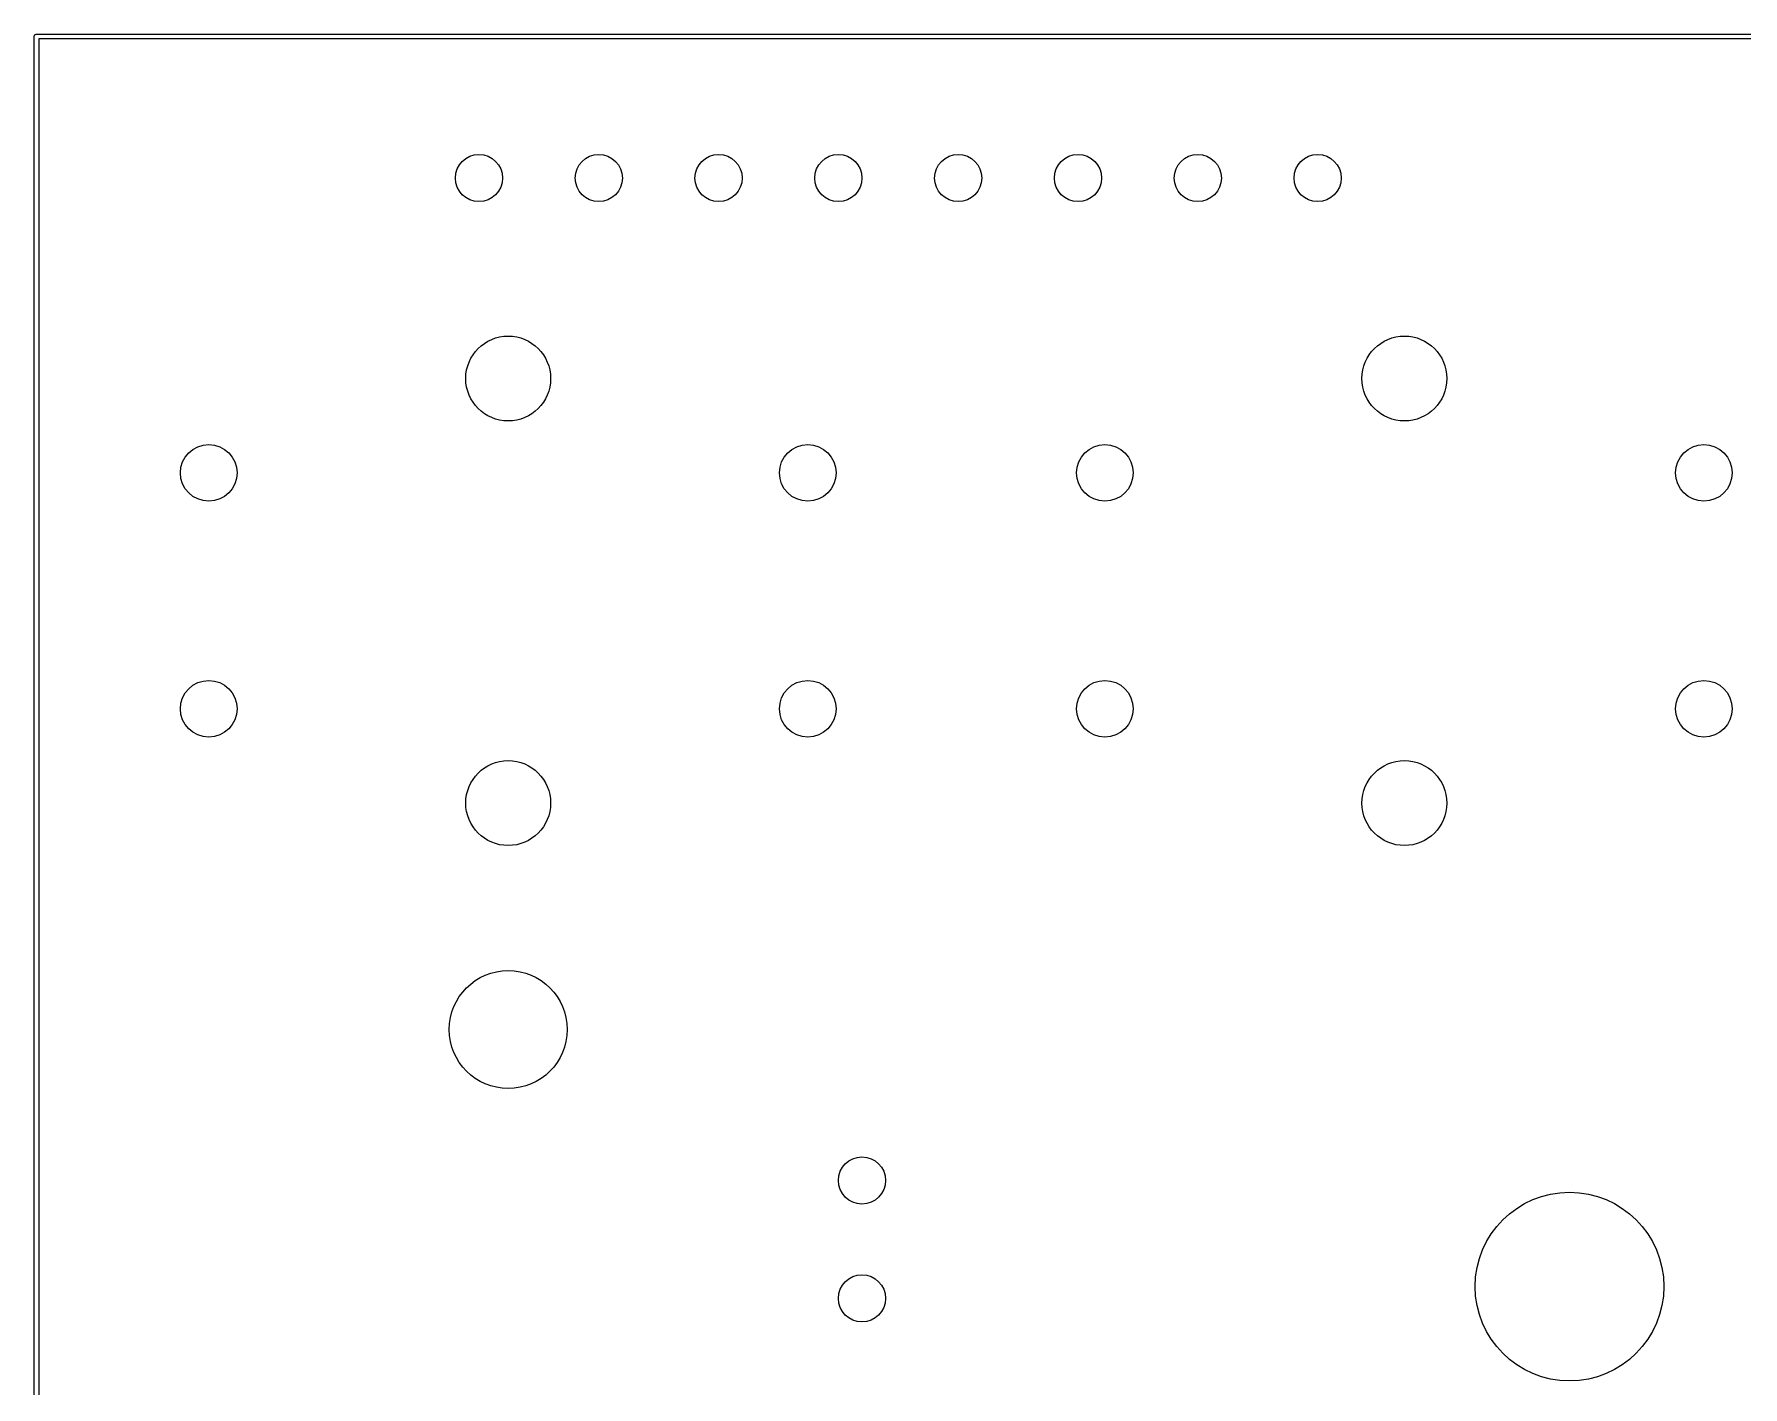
# Model space of a CAD drawing. Extents: x 4.8 to 7.88, y -6.14 to -3.94.
# Drawn here: x 4.801 to 6.227, y -5.064 to -3.935 of the extents above; entities that cross this region are included whole.
import ezdxf

# ---------------------------------------------------------------- set-up
doc = ezdxf.new("R2010")
doc.units = 0
doc.header["$MEASUREMENT"] = 0
doc.layers.add('BLACK', color=7, linetype='CONTINUOUS')

msp = doc.modelspace()

# ---------------------------------------------------------------- linework, layer by layer
at = {"layer": 'BLACK', "linetype": 'CONTINUOUS'}
for p, q in [((4.80121, -3.93662), (4.80132, -3.93625)), ((4.80132, -3.93625), (4.8015, -3.93591)), ((4.8015, -3.93591), (4.80175, -3.93561)), ((4.80175, -3.93561), (4.80205, -3.93536)), ((4.80205, -3.93536), (4.80239, -3.93518)), ((4.80239, -3.93518), (4.80276, -3.93507)), ((4.80276, -3.93507), (4.80305, -3.93504)), ((4.80305, -3.93504), (4.80315, -3.93503)), ((4.80315, -3.93503), (4.80325, -3.93504)), ((4.80325, -3.93504), (7.87392, -3.93504)), ((4.80117, -3.93701), (4.80121, -3.93662)), ((4.80118, -3.9371), (4.80117, -3.93701)), ((4.80118, -5.66919), (4.80118, -3.9371)), ((7.87205, -3.93898), (4.80512, -3.93898)), ((4.80512, -3.93898), (4.80512, -6.13976))]:
    msp.add_line(p, q, dxfattribs=at)
at = {"layer": 'BLACK'}
for centre, radius in [((5.17244, -4.05512), 0.01969), ((5.17244, -4.05512), 0.01969), ((5.27244, -4.05512), 0.01969), ((5.27244, -4.05512), 0.01969), ((5.37244, -4.05512), 0.01969), ((5.37244, -4.05512), 0.01969), ((5.47244, -4.05512), 0.01969), ((5.47244, -4.05512), 0.01969), ((5.57244, -4.05512), 0.01969), ((5.57244, -4.05512), 0.01969), ((5.67244, -4.05512), 0.01969), ((5.67244, -4.05512), 0.01969), ((5.77244, -4.05512), 0.01969), ((5.77244, -4.05512), 0.01969), ((5.87244, -4.05512), 0.01969), ((5.87244, -4.05512), 0.01969), ((5.19685, -4.22244), 0.03543), ((5.19685, -4.22244), 0.03543), ((5.94488, -4.22244), 0.03543), ((5.94488, -4.22244), 0.03543), ((4.94685, -4.30118), 0.02362), ((4.94685, -4.30118), 0.02362), ((5.44685, -4.30118), 0.02362), ((5.44685, -4.30118), 0.02362), ((5.69488, -4.30118), 0.02362), ((5.69488, -4.30118), 0.02362), ((6.19488, -4.30118), 0.02362), ((6.19488, -4.30118), 0.02362), ((4.94685, -4.49803), 0.02362), ((4.94685, -4.49803), 0.02362), ((5.44685, -4.49803), 0.02362), ((5.44685, -4.49803), 0.02362), ((5.69488, -4.49803), 0.02362), ((5.69488, -4.49803), 0.02362), ((6.19488, -4.49803), 0.02362), ((6.19488, -4.49803), 0.02362), ((5.19685, -4.57677), 0.03543), ((5.19685, -4.57677), 0.03543), ((5.94488, -4.57677), 0.03543), ((5.94488, -4.57677), 0.03543), ((5.19685, -4.76575), 0.04921), ((5.19685, -4.76575), 0.04921), ((5.49213, -4.89173), 0.01969), ((5.49213, -4.89173), 0.01969), ((6.08268, -4.98031), 0.07874), ((6.08268, -4.98031), 0.07874), ((5.49213, -4.99016), 0.01969), ((5.49213, -4.99016), 0.01969)]:
    msp.add_circle(centre, radius, dxfattribs=at)

doc.saveas('drawing.dxf')
